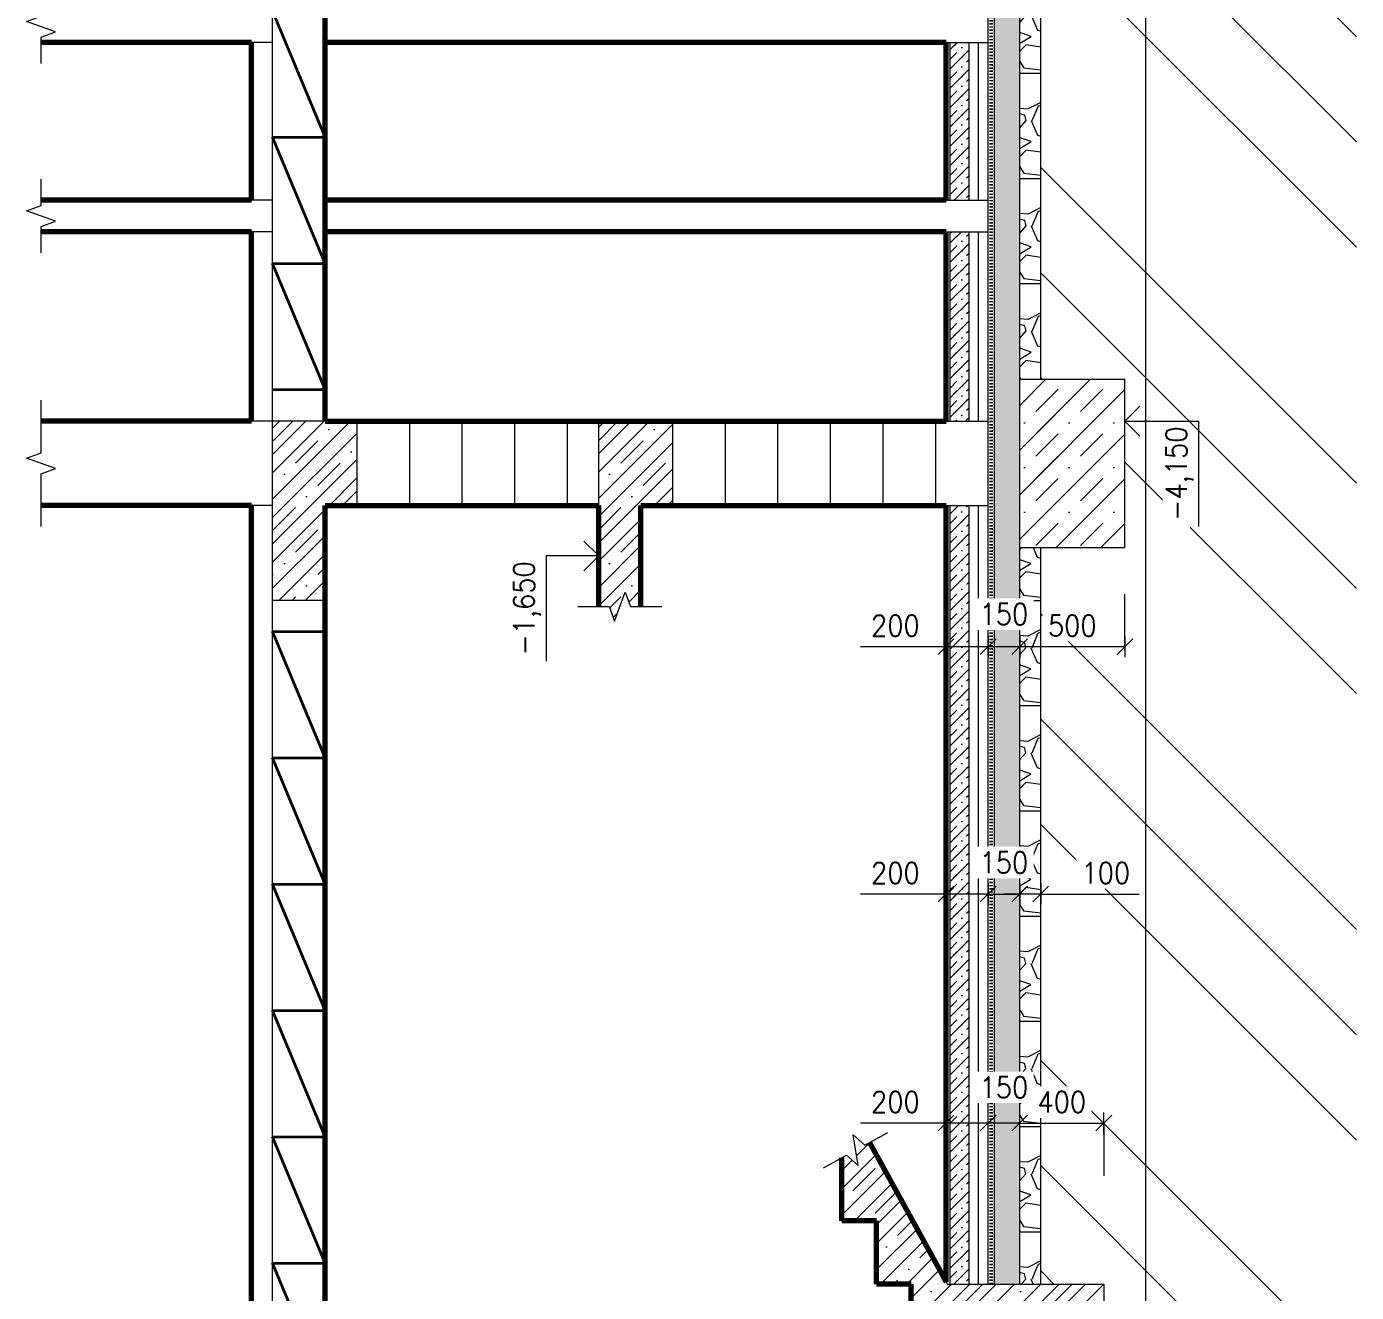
# Model space of a CAD drawing. Header units: millimetres. Extents: x 1661 to 67848, y 26800 to 53490.
# Drawn here: x 61529 to 67848, y 42301 to 48315 of the extents above; entities that cross this region are included whole.
import ezdxf

# ---------------------------------------------------------------- set-up
doc = ezdxf.new("R2010")
doc.units = ezdxf.units.MM
doc.header["$MEASUREMENT"] = 0
doc.linetypes.add('ACAD_ISO02W100', pattern=[15, 12, -3])
doc.linetypes.add('ACAD_ISO03W100', pattern=[30, 12, -18])
doc.layers.get('Defpoints').update_dxf_attribs({"color": 8})
for name, color, linetype, lineweight in [('0.18', 51, 'Continuous', 18), ('0.25', 7, 'Continuous', 25), ('0.35', 6, 'Continuous', 35), ('0.7', 30, 'Continuous', 70), ('Hydroizolácia', 50, 'ACAD_ISO03W100', 50)]:
    doc.layers.add(name, color=color, linetype=linetype, lineweight=lineweight)
doc.styles.add('MyTextStyle', font='romans.shx', dxfattribs={"width": 0.9})
doc.linetypes.add('TEPELNAIZOLACIA', pattern='A,0.004,[1,tepelnaizolacia,S=1,R=360,X=0,Y=0],-400', length=400.004)
doc.dimstyles.new('Standard SK int', dxfattribs={"dimtxt": 100, "dimasz": 75, "dimexe": 50, "dimexo": 0, "dimgap": 50, "dimtad": 1, "dimdec": 0, "dimrnd": 5, "dimzin": 0, "dimtxsty": 'MyTextStyle', "dimblk": 'OBLIQUE', "dimcen": 0, "dimclrd": 51, "dimclre": 51, "dimadec": 0, "dimazin": 1, "dimtm": 1e-09, "dimtfac": 1, "dimtdec": 0, "dimtofl": 0, "dimtmove": 0, "dimatfit": 2, "dimfxl": 50, "dimfxlon": 1, "dimtfill": 1, "dimtfillclr": 250, "dimtolj": 1, "dimtzin": 0, "dimlwd": 18, "dimlwe": 18, "dimarcsym": 0})
pattern_1 = [(45, (66022.965, 46105.496), (0, 91.9239), []), (45, (66087.965, 46170.496), (0, 45.96194), [65, -32.5, 0, -32.5])]

# ---------------------------------------------------------------- blocks, each defined once
blk = doc.blocks.new('_Oblique')
at = {"color": 0, "linetype": 'ByBlock', "lineweight": -2}
blk.add_line((-0.5, -0.5), (0.5, 0.5), dxfattribs=at)
blk = doc.blocks.new('*D121')
at = {"layer": '0.25', "color": 51, "linetype": 'Continuous', "lineweight": 18, "transparency": 16777216}
for p, q in [((66248, 43055.3), (66248, 43155.3)), ((66248, 43105.3), (66648, 43105.3)), ((66648, 43055.3), (66648, 43155.3))]:
    blk.add_line(p, q, dxfattribs=at)
at = {"layer": 'Defpoints', "color": 0, "transparency": 16777216}
for p in [(66648, 43105.3), (66248, 42040.5), (66648, 42040.5)]:
    blk.add_point(p, dxfattribs=at)
at = {"layer": '0.25', "color": 51, "lineweight": 18, "transparency": 16777216, "xscale": 75, "yscale": 75, "zscale": 75, "rotation": 180}
blk.add_blockref('_Oblique', (66248, 43105.3), dxfattribs=at)
at = {"layer": '0.25', "color": 51, "lineweight": 18, "transparency": 16777216, "xscale": 75, "yscale": 75, "zscale": 75}
blk.add_blockref('_Oblique', (66648, 43105.3), dxfattribs=at)
at = {"layer": '0.25', "color": 0, "transparency": 16777216, "insert": (66448, 43205.3), "char_height": 100, "attachment_point": 5, "style": 'MyTextStyle', "bg_fill": 3, "box_fill_scale": 1.25, "bg_fill_color": 256, "bg_fill_true_color": 13158600, "bg_fill_transparency": 0}
blk.add_mtext('\\A1;400', dxfattribs=at)
blk = doc.blocks.new('*D122')
at = {"layer": '0.25', "color": 51, "linetype": 'Continuous', "lineweight": 18, "transparency": 16777216}
for p, q in [((66098, 43055.3), (66098, 43155.3)), ((66248, 43105.3), (66098, 43105.3)), ((66248, 43055.3), (66248, 43155.3))]:
    blk.add_line(p, q, dxfattribs=at)
at = {"layer": 'Defpoints', "color": 0, "transparency": 16777216}
for p in [(66098, 43105.3), (66098, 42040.5), (66248, 42040.5)]:
    blk.add_point(p, dxfattribs=at)
at = {"layer": '0.25', "color": 51, "lineweight": 18, "transparency": 16777216, "xscale": 75, "yscale": 75, "zscale": 75, "rotation": 180}
blk.add_blockref('_Oblique', (66098, 43105.3), dxfattribs=at)
at = {"layer": '0.25', "color": 51, "lineweight": 18, "transparency": 16777216, "xscale": 75, "yscale": 75, "zscale": 75}
blk.add_blockref('_Oblique', (66248, 43105.3), dxfattribs=at)
at = {"layer": '0.25', "color": 0, "transparency": 16777216, "insert": (66173, 43275.3), "char_height": 100, "attachment_point": 5, "style": 'MyTextStyle', "bg_fill": 3, "box_fill_scale": 1.25, "bg_fill_color": 256, "bg_fill_true_color": 13158600, "bg_fill_transparency": 0}
blk.add_mtext('\\A1;150', dxfattribs=at)
blk = doc.blocks.new('*D123')
at = {"layer": '0.25', "color": 51, "linetype": 'Continuous', "lineweight": 18, "transparency": 16777216}
for p, q in [((65898, 43105.3), (65491.5, 43105.3)), ((65898, 43055.3), (65898, 43155.3)), ((66098, 43105.3), (65898, 43105.3)), ((66098, 43055.3), (66098, 43155.3))]:
    blk.add_line(p, q, dxfattribs=at)
at = {"layer": 'Defpoints', "color": 0, "transparency": 16777216}
for p in [(65898, 43105.3), (65898, 42040.5), (66098, 42040.5)]:
    blk.add_point(p, dxfattribs=at)
at = {"layer": '0.25', "color": 51, "lineweight": 18, "transparency": 16777216, "xscale": 75, "yscale": 75, "zscale": 75, "rotation": 180}
blk.add_blockref('_Oblique', (65898, 43105.3), dxfattribs=at)
at = {"layer": '0.25', "color": 51, "lineweight": 18, "transparency": 16777216, "xscale": 75, "yscale": 75, "zscale": 75}
blk.add_blockref('_Oblique', (66098, 43105.3), dxfattribs=at)
at = {"layer": '0.25', "color": 0, "transparency": 16777216, "insert": (65657.3, 43205.3), "char_height": 100, "attachment_point": 5, "style": 'MyTextStyle', "bg_fill": 3, "box_fill_scale": 1.25, "bg_fill_color": 256, "bg_fill_true_color": 13158600, "bg_fill_transparency": 0}
blk.add_mtext('\\A1;200', dxfattribs=at)
blk = doc.blocks.new('*D124')
at = {"layer": '0.25', "color": 51, "linetype": 'Continuous', "lineweight": 18, "transparency": 16777216}
for p, q in [((66248, 45418.9), (66248, 45318.9)), ((66748, 45368.9), (66248, 45368.9)), ((66748, 45418.9), (66748, 45318.9))]:
    blk.add_line(p, q, dxfattribs=at)
at = {"layer": 'Defpoints', "color": 0, "transparency": 16777216}
for p in [(66248, 45840.5), (66748, 45840.5), (66248, 45368.9)]:
    blk.add_point(p, dxfattribs=at)
at = {"layer": '0.25', "color": 51, "lineweight": 18, "transparency": 16777216, "xscale": 75, "yscale": 75, "zscale": 75, "rotation": 180}
blk.add_blockref('_Oblique', (66248, 45368.9), dxfattribs=at)
at = {"layer": '0.25', "color": 51, "lineweight": 18, "transparency": 16777216, "xscale": 75, "yscale": 75, "zscale": 75}
blk.add_blockref('_Oblique', (66748, 45368.9), dxfattribs=at)
at = {"layer": '0.25', "color": 0, "transparency": 16777216, "insert": (66498, 45468.9), "char_height": 100, "attachment_point": 5, "style": 'MyTextStyle', "bg_fill": 3, "box_fill_scale": 1.25, "bg_fill_color": 256, "bg_fill_true_color": 13158600, "bg_fill_transparency": 0}
blk.add_mtext('\\A1;500', dxfattribs=at)
blk = doc.blocks.new('*D125')
at = {"layer": '0.25', "color": 51, "linetype": 'Continuous', "lineweight": 18, "transparency": 16777216}
for p, q in [((66098, 45418.9), (66098, 45318.9)), ((66248, 45368.9), (66098, 45368.9)), ((66248, 45418.9), (66248, 45318.9))]:
    blk.add_line(p, q, dxfattribs=at)
at = {"layer": 'Defpoints', "color": 0, "transparency": 16777216}
for p in [(66098, 46040.5), (66248, 45840.5), (66098, 45368.9)]:
    blk.add_point(p, dxfattribs=at)
at = {"layer": '0.25', "color": 51, "lineweight": 18, "transparency": 16777216, "xscale": 75, "yscale": 75, "zscale": 75, "rotation": 180}
blk.add_blockref('_Oblique', (66098, 45368.9), dxfattribs=at)
at = {"layer": '0.25', "color": 51, "lineweight": 18, "transparency": 16777216, "xscale": 75, "yscale": 75, "zscale": 75}
blk.add_blockref('_Oblique', (66248, 45368.9), dxfattribs=at)
at = {"layer": '0.25', "color": 0, "transparency": 16777216, "insert": (66173, 45523.6), "char_height": 100, "attachment_point": 5, "style": 'MyTextStyle', "bg_fill": 3, "box_fill_scale": 1.25, "bg_fill_color": 256, "bg_fill_true_color": 13158600, "bg_fill_transparency": 0}
blk.add_mtext('\\A1;150', dxfattribs=at)
blk = doc.blocks.new('*D126')
at = {"layer": '0.25', "color": 51, "linetype": 'Continuous', "lineweight": 18, "transparency": 16777216}
for p, q in [((65898, 45368.9), (65491.5, 45368.9)), ((65898, 45418.9), (65898, 45318.9)), ((66098, 45368.9), (65898, 45368.9)), ((66098, 45418.9), (66098, 45318.9))]:
    blk.add_line(p, q, dxfattribs=at)
at = {"layer": 'Defpoints', "color": 0, "transparency": 16777216}
for p in [(65898, 46040.5), (66098, 46040.5), (65898, 45368.9)]:
    blk.add_point(p, dxfattribs=at)
at = {"layer": '0.25', "color": 51, "lineweight": 18, "transparency": 16777216, "xscale": 75, "yscale": 75, "zscale": 75, "rotation": 180}
blk.add_blockref('_Oblique', (65898, 45368.9), dxfattribs=at)
at = {"layer": '0.25', "color": 51, "lineweight": 18, "transparency": 16777216, "xscale": 75, "yscale": 75, "zscale": 75}
blk.add_blockref('_Oblique', (66098, 45368.9), dxfattribs=at)
at = {"layer": '0.25', "color": 0, "transparency": 16777216, "insert": (65657.3, 45468.9), "char_height": 100, "attachment_point": 5, "style": 'MyTextStyle', "bg_fill": 3, "box_fill_scale": 1.25, "bg_fill_color": 256, "bg_fill_true_color": 13158600, "bg_fill_transparency": 0}
blk.add_mtext('\\A1;200', dxfattribs=at)
blk = doc.blocks.new('*D127')
at = {"layer": '0.25', "color": 51, "linetype": 'Continuous', "lineweight": 18, "transparency": 16777216}
for p, q in [((65898, 44243.5), (65898, 44143.5)), ((66098, 44243.5), (66098, 44143.5)), ((65898, 44193.5), (65491.5, 44193.5)), ((66098, 44193.5), (65898, 44193.5))]:
    blk.add_line(p, q, dxfattribs=at)
at = {"layer": 'Defpoints', "color": 0, "transparency": 16777216}
for p in [(65898, 46040.5), (66098, 46040.5), (66098, 44193.5)]:
    blk.add_point(p, dxfattribs=at)
at = {"layer": '0.25', "color": 51, "lineweight": 18, "transparency": 16777216, "xscale": 75, "yscale": 75, "zscale": 75, "rotation": 180}
blk.add_blockref('_Oblique', (65898, 44193.5), dxfattribs=at)
at = {"layer": '0.25', "color": 51, "lineweight": 18, "transparency": 16777216, "xscale": 75, "yscale": 75, "zscale": 75}
blk.add_blockref('_Oblique', (66098, 44193.5), dxfattribs=at)
at = {"layer": '0.25', "color": 0, "transparency": 16777216, "insert": (65657.3, 44293.5), "char_height": 100, "attachment_point": 5, "style": 'MyTextStyle', "bg_fill": 3, "box_fill_scale": 1.25, "bg_fill_color": 256, "bg_fill_true_color": 13158600, "bg_fill_transparency": 0}
blk.add_mtext('\\A1;200', dxfattribs=at)
blk = doc.blocks.new('*D128')
at = {"layer": '0.25', "color": 51, "linetype": 'Continuous', "lineweight": 18, "transparency": 16777216}
for p, q in [((66098, 44243.5), (66098, 44143.5)), ((66248, 44243.5), (66248, 44143.5)), ((66098, 44193.5), (66248, 44193.5))]:
    blk.add_line(p, q, dxfattribs=at)
at = {"layer": 'Defpoints', "color": 0, "transparency": 16777216}
for p in [(66098, 46040.5), (66248, 45840.5), (66248, 44193.5)]:
    blk.add_point(p, dxfattribs=at)
at = {"layer": '0.25', "color": 51, "lineweight": 18, "transparency": 16777216, "xscale": 75, "yscale": 75, "zscale": 75, "rotation": 180}
blk.add_blockref('_Oblique', (66098, 44193.5), dxfattribs=at)
at = {"layer": '0.25', "color": 51, "lineweight": 18, "transparency": 16777216, "xscale": 75, "yscale": 75, "zscale": 75}
blk.add_blockref('_Oblique', (66248, 44193.5), dxfattribs=at)
at = {"layer": '0.25', "color": 0, "transparency": 16777216, "insert": (66173, 44343.5), "char_height": 100, "attachment_point": 5, "style": 'MyTextStyle', "bg_fill": 3, "box_fill_scale": 1.25, "bg_fill_color": 256, "bg_fill_true_color": 13158600, "bg_fill_transparency": 0}
blk.add_mtext('\\A1;150', dxfattribs=at)
blk = doc.blocks.new('*D130')
at = {"layer": '0.25', "color": 51, "linetype": 'Continuous', "lineweight": 18, "transparency": 16777216}
for p, q in [((66248, 44243.5), (66248, 44143.5)), ((66348, 44243.5), (66348, 44143.5)), ((66248, 44193.5), (66173, 44193.5)), ((66348, 44193.5), (66816.5, 44193.5))]:
    blk.add_line(p, q, dxfattribs=at)
at = {"layer": 'Defpoints', "color": 0, "transparency": 16777216}
for p in [(66248, 45840.5), (66348, 45840.5), (66248, 44193.5)]:
    blk.add_point(p, dxfattribs=at)
at = {"layer": '0.25', "color": 51, "lineweight": 18, "transparency": 16777216, "xscale": 75, "yscale": 75, "zscale": 75}
blk.add_blockref('_Oblique', (66248, 44193.5), dxfattribs=at)
at = {"layer": '0.25', "color": 51, "lineweight": 18, "transparency": 16777216, "xscale": 75, "yscale": 75, "zscale": 75, "rotation": 180}
blk.add_blockref('_Oblique', (66348, 44193.5), dxfattribs=at)
at = {"layer": '0.25', "color": 0, "transparency": 16777216, "insert": (66657.3, 44293.5), "char_height": 100, "attachment_point": 5, "style": 'MyTextStyle', "bg_fill": 3, "box_fill_scale": 1.25, "bg_fill_color": 256, "bg_fill_true_color": 13158600, "bg_fill_transparency": 0}
blk.add_mtext('\\A1;100', dxfattribs=at)

msp = doc.modelspace()

# ---------------------------------------------------------------- hatches: boundary and pattern name
at = {"layer": '0.18'}
h = msp.add_hatch(dxfattribs=at)
h.set_pattern_fill('ZEMINAPOVODNA', color=256, scale=500, angle=90, pattern_type=2)
h.set_pattern_definition([(135, (11913.4, 9861), (-2121.32, 1e-13), []), (135, (11913.4, 10361), (-2121.32, 1e-13), []), (135, (11913.4, 10861), (-2121.32, 1e-13), [])])
h.paths.add_polyline_path([(67848, 53490.5), (63798, 53490.5), (63798, 51490.5), (66348, 51490.5), (66348, 50890.5), (66848, 50890.5), (66848, 50190.5), (66348, 50190.5), (66348, 46640.5), (66748, 46640.5), (66748, 45840.5), (66348, 45840.5), (66348, 42340.5), (66648, 42340.5), (66648, 42040.5), (66348, 42040.5), (66348, 40690.5), (66848, 40690.5), (66848, 39990.5), (66348, 39990.5), (66348, 39390.5), (63798, 39390.5), (63798, 37090.5), (64798, 37090.5), (64798, 36800.5), (63798, 36800.5), (63798, 35800.5), (67848, 35800.5)])
h = msp.add_hatch(dxfattribs=at)
h.set_pattern_fill('BETONBEZVYSTUZE', color=256, scale=75, angle=90, pattern_type=2)
h.set_pattern_definition([(135, (66192.965, 40065.496), (-106.066, 6e-15), []), (135, (66117.965, 40140.496), (-53.03301, 3e-15), [75, -37.5, 0, -37.5])])
h.paths.add_polyline_path([(66248, 42040.5), (66128, 42040.5), (66128, 39990.5), (66178, 39390.5), (66248, 39390.5)])
h.paths.add_polyline_path([(66128, 42340.5), (66248, 42340.5), (66248, 51490.5), (66178, 51490.5), (66128, 50890.5)])
h = msp.add_hatch(dxfattribs=at)
h.set_pattern_fill('GRAVEL', color=256, scale=500)
h.set_pattern_definition([(228.01279, (-225.224, 11365.756), (-4000, -4500), [67.268, -6659.544]), (184.96974, (-270.224, 11315.756), (6000, 500), [115.434, -11427.9624]), (132.510447, (-385.224, 11305.756), (5000, -5500), [81.394, -8058.0163]), (267.27369, (-580.224, 11180.756), (500, 10000), [105.119, -10406.779]), (292.833654, (-585.224, 11075.756), (-2500, 6000), [103.0775, -10204.6866]), (357.27369, (-545.224, 10980.756), (-10000, 500), [105.119, -10406.779]), (37.69424, (-440.224, 10975.756), (-6500, -5000), [139.0145, -13762.4243]), (72.255328, (-330.224, 11060.756), (3500, 11000), [131.244, -12993.1607]), (121.429566, (-290.224, 11185.756), (-4000, 6500), [105.475, -10442.0366]), (175.23636, (-345.224, 11275.756), (5500, -500), [120.416, -5900.3813]), (222.397438, (-465.224, 11285.756), (-6000, -5500), [155.724, -15416.6875]), (138.814075, (-85.224, 11175.756), (-3500, 3000), [53.1505, -5261.9224]), (171.469234, (-125.224, 11210.756), (6500, -1000), [101.1185, -10010.7557]), (225, (-225.22, 11225.76), (-6e-14, -500), [70.7105, -636.3963]), (203.19859, (-260.224, 11285.756), (2500, 1000), [38.079, -3769.8076]), (291.80141, (-295.22, 11270.76), (-500, 1500), [53.8515, -2638.731]), (30.96376, (-275.22, 11220.76), (1500, 1000), [87.4645, -2828.0114]), (161.56505, (-200.22, 11265.76), (1000, -500), [63.2455, -1517.8933]), (16.38954, (-585.224, 11270.756), (5000, 1500), [88.6, -8771.4226]), (70.346176, (-500.224, 11295.756), (-2000, -5500), [74.3305, -7358.704]), (293.19859, (-200.224, 11365.756), (-1000, 2500), [76.1575, -3731.729]), (343.61046, (-170.224, 11295.756), (-5000, 1500), [88.6, -8771.4226]), (339.443955, (-585.224, 10960.756), (-2500, 1000), [85.44, -4186.562]), (294.77514, (-505.224, 10930.756), (-2500, 5500), [71.589, -7087.3215]), (66.80141, (-195.224, 10865.756), (1000, 2500), [76.1575, -3731.729]), (17.354025, (-165.224, 10935.756), (-6500, -2000), [83.8155, -8297.7118]), (69.443955, (-440.224, 10865.756), (-1000, -2500), [42.72, -4229.282]), (101.30993, (-225.22, 10865.76), (-500, 2000), [25.495, -2524.0148]), (165.96376, (-230.22, 10890.76), (1500, -500), [103.0775, -1958.4753]), (186.009006, (-330.224, 10915.756), (5000, 500), [95.525, -9456.9616]), (303.69007, (-275.22, 11175.76), (-500, 1000), [72.111, -1730.6646]), (353.157227, (-235.224, 11115.756), (8500, -1000), [125.897, -12463.7813]), (60.945396, (-110.224, 11100.756), (-2000, -3500), [51.478, -5096.337]), (90, (-85.2, 11145.76), (-500, 500), [30, -470]), (120.256437, (-340.224, 10930.756), (2000, -3500), [69.462, -6876.76]), (48.01279, (-375.224, 10990.756), (4000, 4500), [134.536, -6592.276]), (0, (-285.2, 11090.76), (500, 500), [130, -370]), (325.304846, (-155.224, 11090.756), (5000, -3500), [79.057, -7826.6372]), (254.0546, (-90.224, 11045.756), (-500, -2000), [72.801, -3567.254]), (207.645975, (-110.224, 10975.756), (-9500, -5000), [118.5325, -11734.737]), (175.42608, (-215.224, 10920.756), (-6500, 500), [125.3995, -12414.5367])])
h.paths.add_polyline_path([(66348, 50190.5), (66248, 50190.5), (66248, 46640.5), (66348, 46640.5)])
h = msp.add_hatch(dxfattribs=at)
h.set_pattern_fill('BETONBEZVYSTUZE', color=256, scale=65, pattern_type=2)
h.set_pattern_definition(pattern_1)
h.paths.add_polyline_path([(66008, 48240.5), (65918, 48240.5), (65918, 47490.5), (66008, 47490.5)])
h = msp.add_hatch(dxfattribs=at)
h.set_pattern_fill('BETONBEZVYSTUZE', color=256, scale=65, pattern_type=2)
h.set_pattern_definition(pattern_1)
h.paths.add_polyline_path([(66008, 47340.5), (65918, 47340.5), (65918, 46440.5), (66008, 46440.5)])
h = msp.add_hatch(dxfattribs=at)
h.set_pattern_fill('BETONBEZVYSTUZE', color=256, scale=150, pattern_type=2)
h.set_pattern_definition([(45, (-435.22, 11015.76), (0, 212.13203), []), (45, (-285.22, 11165.756), (0, 106.06602), [150, -75, 0, -75])])
h.paths.add_polyline_path([(66748, 46640.5), (66248, 46640.5), (66248, 45840.5), (66748, 45840.5)])
h = msp.add_hatch(dxfattribs=at)
h.set_pattern_fill('BETONSVYSTUZOU', color=256, scale=150, pattern_type=2)
h.set_pattern_definition([(45, (12063.36, 9860.97), (0, 212.13203), []), (45, (12213.36, 9860.97), (106.066, 318.19805), [150, -75, 0, -75]), (45, (12363.36, 9860.97), (0, 212.13203), [])])
h.paths.add_polyline_path([(63098, 46440.5), (62948, 46440.5), (62698, 46440.5), (62698, 45590.5), (62948, 45590.5), (62948, 46040.5), (63098, 46040.5)])
h = msp.add_hatch(dxfattribs=at)
h.set_pattern_fill('BETONSVYSTUZOU', color=256, scale=150, pattern_type=2)
h.set_pattern_definition([(45, (11063.36, 9860.97), (0, 212.13203), []), (45, (11213.36, 9860.97), (106.066, 318.19805), [150, -75, 0, -75]), (45, (11363.36, 9860.97), (0, 212.13203), [])])
h.paths.add_polyline_path([(64248, 46040.5), (64248, 45559.8), (64298, 45559.8), (64323, 45491.1), (64373, 45628.4), (64398, 45559.8), (64448, 45559.8), (64448, 46040.5), (64598, 46040.5), (64598, 46440.5), (64248, 46440.5)])
h = msp.add_hatch(dxfattribs=at)
h.set_pattern_fill('BETONBEZVYSTUZE', color=256, scale=65, pattern_type=2)
h.set_pattern_definition(pattern_1)
h.paths.add_polyline_path([(66008, 46040.5), (65918, 46040.5), (65918, 42340.5), (66008, 42340.5)])
h = msp.add_hatch(dxfattribs=at)
h.set_pattern_fill('GRAVEL', color=256, scale=500)
h.set_pattern_definition([(228.01279, (12273.364, 10360.965), (-4000, -4500), [67.268, -6659.544]), (184.96974, (12228.364, 10310.965), (6000, 500), [115.434, -11427.9624]), (132.510447, (12113.364, 10300.965), (5000, -5500), [81.394, -8058.0163]), (267.27369, (11918.364, 10175.965), (500, 10000), [105.119, -10406.779]), (292.833654, (11913.364, 10070.965), (-2500, 6000), [103.0775, -10204.6866]), (357.27369, (11953.364, 9975.965), (-10000, 500), [105.119, -10406.779]), (37.69424, (12058.364, 9970.965), (-6500, -5000), [139.0145, -13762.4243]), (72.25533, (12168.364, 10055.965), (3500, 11000), [131.244, -12993.1607]), (121.429566, (12208.364, 10180.965), (-4000, 6500), [105.475, -10442.0366]), (175.23636, (12153.364, 10270.965), (5500, -500), [120.416, -5900.3813]), (222.397438, (12033.364, 10280.965), (-6000, -5500), [155.724, -15416.6875]), (138.814075, (12413.364, 10170.965), (-3500, 3000), [53.1505, -5261.9224]), (171.469234, (12373.364, 10205.965), (6500, -1000), [101.1185, -10010.7557]), (225, (12273.36, 10220.97), (-6e-14, -500), [70.7105, -636.3963]), (203.19859, (12238.364, 10280.965), (2500, 1000), [38.079, -3769.8076]), (291.80141, (12203.36, 10265.965), (-500, 1500), [53.8515, -2638.731]), (30.96376, (12223.36, 10215.965), (1500, 1000), [87.4645, -2828.0114]), (161.56505, (12298.36, 10260.97), (1000, -500), [63.2455, -1517.8933]), (16.38954, (11913.364, 10265.965), (5000, 1500), [88.6, -8771.4226]), (70.346176, (11998.364, 10290.965), (-2000, -5500), [74.3305, -7358.704]), (293.19859, (12298.364, 10360.965), (-1000, 2500), [76.1575, -3731.729]), (343.61046, (12328.364, 10290.965), (-5000, 1500), [88.6, -8771.4226]), (339.44395, (11913.364, 9955.965), (-2500, 1000), [85.44, -4186.562]), (294.77514, (11993.364, 9925.965), (-2500, 5500), [71.589, -7087.3215]), (66.80141, (12303.364, 9860.965), (1000, 2500), [76.1575, -3731.729]), (17.354025, (12333.364, 9930.965), (-6500, -2000), [83.8155, -8297.7118]), (69.44395, (12058.364, 9860.965), (-1000, -2500), [42.72, -4229.282]), (101.30993, (12273.36, 9860.97), (-500, 2000), [25.495, -2524.0148]), (165.96376, (12268.36, 9885.97), (1500, -500), [103.0775, -1958.4753]), (186.009006, (12168.364, 9910.965), (5000, 500), [95.525, -9456.9616]), (303.69007, (12223.36, 10170.97), (-500, 1000), [72.111, -1730.6646]), (353.157227, (12263.364, 10110.965), (8500, -1000), [125.897, -12463.7813]), (60.9454, (12388.364, 10095.965), (-2000, -3500), [51.478, -5096.337]), (90, (12413.36, 10140.97), (-500, 500), [30, -470]), (120.25644, (12158.364, 9925.965), (2000, -3500), [69.462, -6876.76]), (48.01279, (12123.364, 9985.965), (4000, 4500), [134.536, -6592.276]), (0, (12213.36, 10085.97), (500, 500), [130, -370]), (325.304846, (12343.364, 10085.965), (5000, -3500), [79.057, -7826.637]), (254.0546, (12408.364, 10040.965), (-500, -2000), [72.801, -3567.254]), (207.645975, (12388.364, 9970.965), (-9500, -5000), [118.5325, -11734.737]), (175.42608, (12283.364, 9915.965), (-6500, 500), [125.3995, -12414.5367])])
h.paths.add_polyline_path([(66348, 45840.5), (66248, 45840.5), (66248, 42340.5), (66348, 42340.5)])
h = msp.add_hatch(dxfattribs=at)
h.set_pattern_fill('BETONSVYSTUZOU', color=256, scale=150, pattern_type=2)
h.set_pattern_definition([(45, (66047.96, 42040.5), (0, 212.132), []), (45, (66197.96, 42040.5), (106.066, 318.198), [150, -75, 0, -75]), (45, (66347.96, 42040.5), (0, 212.132), [])])
h.paths.add_polyline_path([(65898, 42040.5), (66648, 42040.5), (66648, 42340.5), (65904.2, 42340.5), (65898, 42351.8), (65534.4, 43012.8), (65468.7, 42976.6), (65479.9, 42904.4), (65424.9, 42952.5), (65403, 42940.5), (65403, 42640.5), (65568, 42640.5), (65568, 42340.5), (65733, 42340.5), (65733, 42040.5)])

# ---------------------------------------------------------------- linework, layer by layer
for p, q in [((66248, 42340.5), (66248, 51490.5)), ((66098, 42340.5), (66098, 50890.5)), ((66128, 42340.5), (66128, 50890.5)), ((62698, 40490.5), (62698, 50810.5)), ((66348, 46640.5), (66348, 50190.5)), ((62698, 48240.5), (62598, 48240.5)), ((65898, 48240.5), (66098, 48240.5)), ((65918, 47490.5), (65918, 48240.5)), ((66008, 47490.5), (66008, 48240.5)), ((62698, 47490.5), (62598, 47490.5)), ((65898, 47490.5), (66098, 47490.5)), ((62698, 47340.5), (62598, 47340.5)), ((65898, 47340.5), (66098, 47340.5)), ((65918, 46440.5), (65918, 47340.5)), ((66008, 46440.5), (66008, 47340.5)), ((66248, 46640.5), (66748, 46640.5)), ((66748, 45840.5), (66748, 46640.5)), ((66748, 46440.5), (66818.7, 46511.2)), ((62698, 46440.5), (62598, 46440.5)), ((62948, 46440.5), (62698, 46440.5)), ((64248, 46040.5), (64248, 46440.5)), ((65898, 46440.5), (66098, 46440.5)), ((66748, 46440.5), (67098, 46440.5)), ((66748, 46440.5), (66818.7, 46369.8)), ((67098, 46440.5), (67098, 45940.5)), ((62698, 46040.5), (62598, 46040.5)), ((65898, 46040.5), (66098, 46040.5)), ((65918, 42340.5), (65918, 46040.5)), ((66008, 42340.5), (66008, 46040.5)), ((64248, 45800.1), (64177.3, 45870.8)), ((66248, 45840.5), (66748, 45840.5)), ((66348, 42340.5), (66348, 45840.5)), ((64248, 45800.1), (63998, 45800.1)), ((63998, 45800.1), (63998, 45300.1)), ((64248, 45800.1), (64177.3, 45729.4)), ((62698, 45590.5), (62948, 45590.5)), ((65898, 42351.8), (65904.2, 42340.5)), ((65904.2, 42340.5), (66648, 42340.5)), ((66648, 42340.5), (66648, 42040.5))]:
    msp.add_line(p, q, dxfattribs=at)
at = {"layer": '0.18', "linetype": 'ACAD_ISO02W100', "ltscale": 0.5}
msp.add_line((66848, 40690.5), (66848, 50190.5), dxfattribs=at)
at = {"layer": '0.18', "linetype": 'TEPELNAIZOLACIA', "ltscale": 0.0033}
for p, q in [((66053, 47490.5), (66053, 48240.5)), ((66053, 46440.5), (66053, 47340.5)), ((66053, 42340.5), (66053, 46040.5))]:
    msp.add_line(p, q, dxfattribs=at)
at = {"layer": '0.18', "linetype": 'Continuous', "ltscale": 0.25}
for p, q in [((63098, 46440.5), (63098, 46040.5)), ((64598, 46440.5), (64598, 46040.5))]:
    msp.add_line(p, q, dxfattribs=at)
at = {"layer": '0.18', "linetype": 'ACAD_ISO02W100', "ltscale": 0.25}
for p, q in [((63348, 46440.5), (63348, 46040.5)), ((63598, 46440.5), (63598, 46040.5)), ((63848, 46440.5), (63848, 46040.5)), ((64098, 46440.5), (64098, 46040.5)), ((64848, 46440.5), (64848, 46040.5)), ((65098, 46440.5), (65098, 46040.5)), ((65348, 46440.5), (65348, 46040.5)), ((65598, 46440.5), (65598, 46040.5)), ((65848, 46440.5), (65848, 46040.5))]:
    msp.add_line(p, q, dxfattribs=at)
at = {"layer": '0.18', "linetype": 'Continuous'}
for points in [[(61598, 48140.5), (61598, 48265.5), (61666.7, 48290.5), (61529.3, 48340.5), (61598, 48365.5), (61598, 48490.5)], [(61598, 47240.5), (61598, 47365.5), (61666.7, 47390.5), (61529.3, 47440.5), (61598, 47465.5), (61598, 47590.5)], [(61598, 45940.5), (61598, 46190.5), (61666.7, 46215.5), (61529.3, 46265.5), (61598, 46290.5), (61598, 46540.5)], [(64148, 45559.8), (64298, 45559.8), (64323, 45491.1), (64373, 45628.4), (64398, 45559.8), (64548, 45559.8)], [(65315.3, 42892.3), (65424.9, 42952.5), (65479.9, 42904.4), (65457.5, 43048.9), (65512.5, 43000.7), (65622, 43061)]]:
    msp.add_lwpolyline(points, dxfattribs=at)
at = {"layer": '0.35'}
for p, q in [((62948, 47790.5), (62698, 48390.5)), ((62948, 47190.5), (62698, 47790.5)), ((62698, 47790.5), (62948, 47790.5)), ((62948, 46590.5), (62698, 47190.5)), ((62698, 47190.5), (62948, 47190.5)), ((62698, 46590.5), (62948, 46590.5)), ((62948, 44840.5), (62698, 45440.5)), ((62698, 45440.5), (62948, 45440.5)), ((62948, 44240.5), (62698, 44840.5)), ((62698, 44840.5), (62948, 44840.5)), ((62948, 43640.5), (62698, 44240.5)), ((62698, 44240.5), (62948, 44240.5)), ((62948, 43040.5), (62698, 43640.5)), ((62698, 43640.5), (62948, 43640.5)), ((62948, 42440.5), (62698, 43040.5)), ((62698, 43040.5), (62948, 43040.5)), ((62948, 41840.5), (62698, 42440.5)), ((62698, 42440.5), (62948, 42440.5))]:
    msp.add_line(p, q, dxfattribs=at)
at = {"layer": '0.7'}
for p, q in [((62948, 46440.5), (62948, 50390.5)), ((62598, 48240.5), (61598, 48240.5)), ((62598, 47490.5), (62598, 48240.5)), ((65898, 48240.5), (62948, 48240.5)), ((65898, 47490.5), (65898, 48240.5)), ((62598, 47490.5), (61598, 47490.5)), ((65898, 47490.5), (62948, 47490.5)), ((62598, 47340.5), (61598, 47340.5)), ((62598, 46440.5), (62598, 47340.5)), ((65898, 47340.5), (62948, 47340.5)), ((65898, 46440.5), (65898, 47340.5)), ((62598, 46440.5), (61598, 46440.5)), ((62948, 46440.5), (65898, 46440.5)), ((62598, 46040.5), (61598, 46040.5)), ((62598, 40540.5), (62598, 46040.5)), ((62948, 46040.5), (64248, 46040.5)), ((62948, 40490.5), (62948, 46040.5)), ((64248, 45559.8), (64248, 46040.5)), ((64448, 45559.8), (64448, 46040.5)), ((64448, 46040.5), (65898, 46040.5)), ((65898, 42351.8), (65898, 46040.5)), ((65534.4, 43012.8), (65898, 42351.8)), ((65403, 42640.5), (65403, 42940.5)), ((65568, 42640.5), (65403, 42640.5)), ((65568, 42340.5), (65568, 42640.5)), ((65733, 42340.5), (65568, 42340.5)), ((65733, 42040.5), (65733, 42340.5))]:
    msp.add_line(p, q, dxfattribs=at)
at = {"layer": 'Hydroizolácia', "ltscale": 0.5}
msp.add_line((66113, 42340.5), (66113, 50890.5), dxfattribs=at)

# ---------------------------------------------------------------- next in the draw order: texts
at = {"layer": '0.25', "char_height": 100, "attachment_point": 9, "rotation": 90, "style": 'MyTextStyle', "bg_fill": 3, "box_fill_scale": 1.15, "bg_fill_color": 256, "bg_fill_transparency": 0}
for s, insert in [('{\\Fromans|c238;-4,150}', (67073, 46415.5)), ('{\\Fromans|c238;-1,650}', (63973, 45775.1))]:
    msp.add_mtext_dynamic_manual_height_columns(s, width=475, gutter_width=500, heights=[0], dxfattribs=dict(at, insert=insert))

# ---------------------------------------------------------------- next in the draw order: dimensions: what is measured, and where the dimension line sits
at = {"layer": '0.25'}
for base, p1, p2, picture, middle in [((66248, 45368.9), (66748, 45840.5), (66248, 45840.5), '*D124', (66498, 45468.9)), ((66648, 43105.3), (66248, 42040.5), (66648, 42040.5), '*D121', (66448, 43205.3))]:
    dim = msp.add_linear_dim(base=base, p1=p1, p2=p2, dimstyle='Standard SK int', dxfattribs=at)
    dim.commit()
    dim.dimension.update_dxf_attribs({"geometry": picture, "text_midpoint": middle})

# ---------------------------------------------------------------- next in the draw order: linework, layer by layer
at = {"layer": '0.18'}
for p, q in [((66748, 45368.9), (66748, 45618.9)), ((66648, 43105.3), (66648, 42855.3))]:
    msp.add_line(p, q, dxfattribs=at)

# ---------------------------------------------------------------- next in the draw order: dimensions: what is measured, and where the dimension line sits
at = {"layer": '0.25'}
for base, p1, p2, picture, middle in [((66098, 45368.9), (66248, 45840.5), (66098, 46040.5), '*D125', (66173, 45423.6)), ((66098, 43105.3), (66248, 42040.5), (66098, 42040.5), '*D122', (66173, 43175.3))]:
    dim = msp.add_linear_dim(base=base, p1=p1, p2=p2, dimstyle='Standard SK int', override={"dimtmove": 1}, dxfattribs=at)
    dim.commit()
    dim.dimension.update_dxf_attribs({"geometry": picture, "text_midpoint": middle, "dimtype": 160})

# ---------------------------------------------------------------- next in the draw order: dimensions: what is measured, and where the dimension line sits
dim = msp.add_linear_dim(base=(65898, 45368.9), p1=(66098, 46040.5), p2=(65898, 46040.5), dimstyle='Standard SK int', override={"dimtad": 3}, dxfattribs=at)
dim.commit()
dim.dimension.update_dxf_attribs({"geometry": '*D126', "text_midpoint": (65657.3, 45468.9)})
dim = msp.add_linear_dim(base=(65898, 43105.3), p1=(66098, 42040.5), p2=(65898, 42040.5), dimstyle='Standard SK int', dxfattribs=at)
dim.commit()
dim.dimension.update_dxf_attribs({"geometry": '*D123', "text_midpoint": (65657.3, 43105.3), "dimtype": 160})

# ---------------------------------------------------------------- next in the draw order: dimensions: what is measured, and where the dimension line sits
dim = msp.add_linear_dim(base=(66098, 44193.5), p1=(65898, 46040.5), p2=(66098, 46040.5), dimstyle='Standard SK int', dxfattribs=at)
dim.commit()
dim.dimension.update_dxf_attribs({"geometry": '*D127', "text_midpoint": (65657.3, 44193.5), "dimtype": 160})

# ---------------------------------------------------------------- next in the draw order: dimensions: what is measured, and where the dimension line sits
dim = msp.add_linear_dim(base=(66248, 44193.5), p1=(66098, 46040.5), p2=(66248, 45840.5), dimstyle='Standard SK int', override={"dimtmove": 2}, dxfattribs=at)
dim.commit()
dim.dimension.update_dxf_attribs({"geometry": '*D128', "text_midpoint": (66173, 44343.5), "dimtype": 160})

# ---------------------------------------------------------------- next in the draw order: dimensions: what is measured, and where the dimension line sits
dim = msp.add_linear_dim(base=(66248, 44193.5), p1=(66348, 45840.5), p2=(66248, 45840.5), dimstyle='Standard SK int', dxfattribs=at)
dim.commit()
dim.dimension.update_dxf_attribs({"geometry": '*D130', "text_midpoint": (66657.3, 44193.5), "dimtype": 160})

# ---------------------------------------------------------------- next in the draw order: linework, layer by layer
at = {"layer": '0.18'}
msp.add_line((66348, 44193.5), (66248, 44193.5), dxfattribs=at)

doc.saveas('drawing.dxf')
